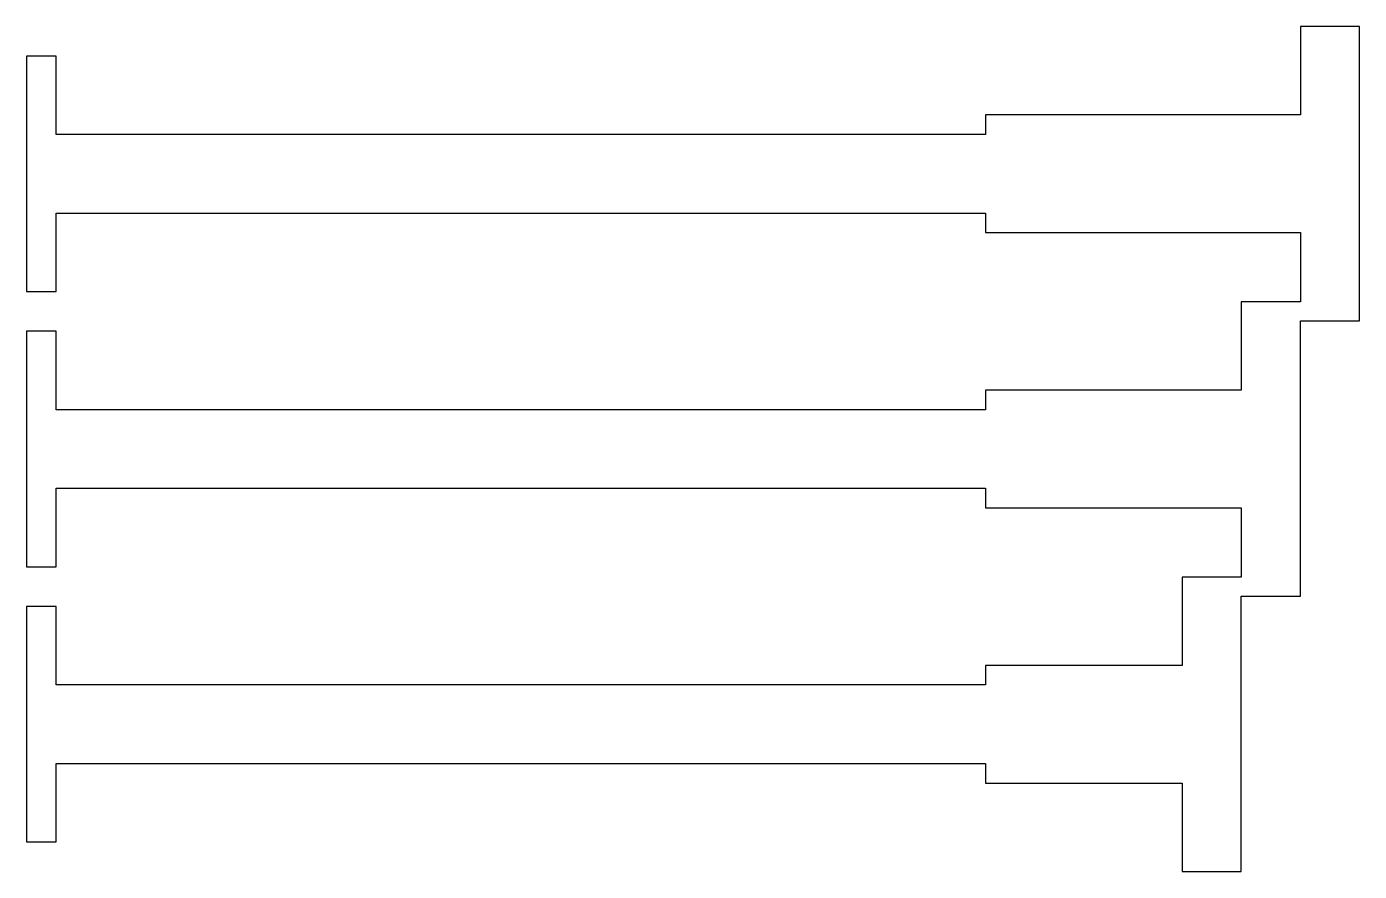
# Model space of a CAD drawing. Header units: metres. Extents: x -12.8 to 55, y 8.5 to 51.5.
import ezdxf

# ---------------------------------------------------------------- set-up
doc = ezdxf.new("R2010")
doc.units = ezdxf.units.M

msp = doc.modelspace()

# ---------------------------------------------------------------- linework, layer by layer
for p, q in [((55, 51.4852), (52, 51.4852)), ((52, 51.4852), (52, 46.9941)), ((55, 36.5148), (55, 51.4852)), ((-11.25, 49.9882), (-12.75, 49.9882)), ((-12.75, 49.9882), (-12.75, 38.0118)), ((-11.25, 45.996), (-11.25, 49.9882)), ((52, 46.9941), (36, 46.9941)), ((36, 46.9941), (36, 45.996)), ((36, 45.996), (-11.25, 45.996)), ((-11.25, 38.0118), (-11.25, 42.0039)), ((-11.25, 42.0039), (36, 42.0039)), ((36, 42.0039), (36, 41.0059)), ((36, 41.0059), (52, 41.0059)), ((52, 41.0059), (52, 37.4852)), ((-12.75, 38.0118), (-11.25, 38.0118)), ((52, 37.4852), (49, 37.4852)), ((49, 37.4852), (49, 32.9941)), ((-11.25, 35.9882), (-12.75, 35.9882)), ((-12.75, 35.9882), (-12.75, 24.0118)), ((-11.25, 31.996), (-11.25, 35.9882)), ((52, 22.5148), (52, 36.5148)), ((52, 36.5148), (55, 36.5148)), ((49, 32.9941), (36, 32.9941)), ((36, 32.9941), (36, 31.996)), ((36, 31.996), (-11.25, 31.996)), ((-11.25, 24.0118), (-11.25, 28.0039)), ((-11.25, 28.0039), (36, 28.0039)), ((36, 28.0039), (36, 27.0059)), ((36, 27.0059), (49, 27.0059)), ((49, 27.0059), (49, 23.4852)), ((-12.75, 24.0118), (-11.25, 24.0118)), ((49, 23.4852), (46, 23.4852)), ((46, 23.4852), (46, 18.9941)), ((49, 8.51479), (49, 22.5148)), ((49, 22.5148), (52, 22.5148)), ((-11.25, 21.9882), (-12.75, 21.9882)), ((-12.75, 21.9882), (-12.75, 10.0118)), ((-11.25, 17.996), (-11.25, 21.9882)), ((46, 18.9941), (36, 18.9941)), ((36, 18.9941), (36, 17.996)), ((36, 17.996), (-11.25, 17.996)), ((-11.25, 10.0118), (-11.25, 14.0039)), ((-11.25, 14.0039), (36, 14.0039)), ((36, 14.0039), (36, 13.0059)), ((36, 13.0059), (46, 13.0059)), ((46, 13.0059), (46, 8.51479)), ((-12.75, 10.0118), (-11.25, 10.0118)), ((46, 8.51479), (49, 8.51479))]:
    msp.add_line(p, q)

doc.saveas('drawing.dxf')
